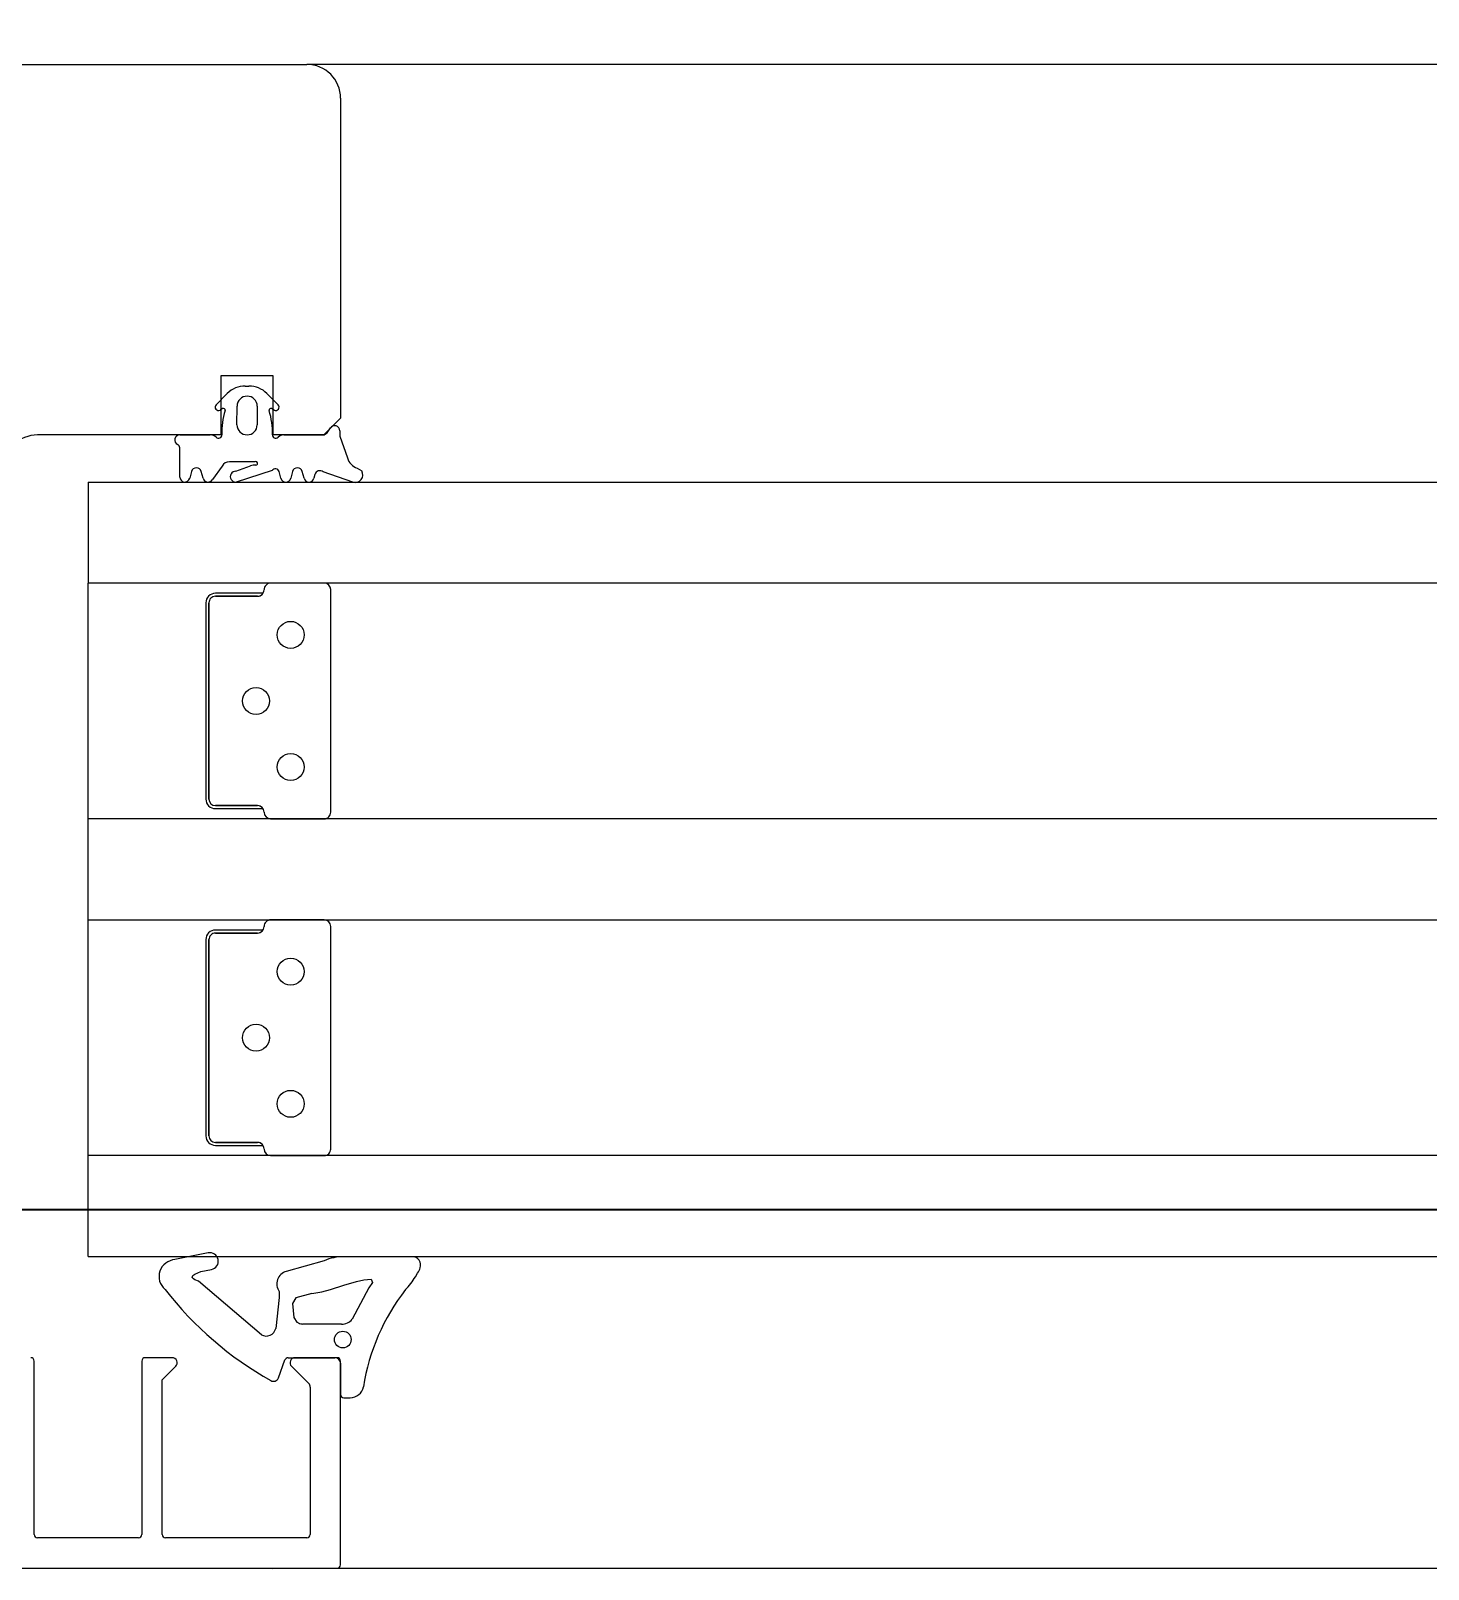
# Model space of a CAD drawing. Header units: centimetres. Extents: x 0.3 to 84.3, y 0.3 to 59.7.
# Drawn here: x 41.7132 to 41.8792, y 19.7313 to 19.914 of the extents above; entities that cross this region are included whole.
import ezdxf

# ---------------------------------------------------------------- set-up
doc = ezdxf.new("R2010")
doc.units = ezdxf.units.CM
for name, pattern in [('AUSGEZOGEN', [0]), ('PHANTOM', [63.50000000000001, 31.75, -6.35, 6.35, -6.35, 6.35, -6.35]), ('PUNKT', [6.35, 0, -6.35]), ('VERDECKT', [9.524999999999999, 6.35, -3.175])]:
    doc.linetypes.add(name, pattern=pattern)
for name, color, linetype, lineweight in [('Bodenplatte', 7, 'AUSGEZOGEN', 35), ('Decke', 7, 'AUSGEZOGEN', 35), ('Deckendaemmung', 7, 'AUSGEZOGEN', 25), ('Fenster', 7, 'AUSGEZOGEN', 35), ('Wand Beton bewehrt', 7, 'AUSGEZOGEN', 35)]:
    doc.layers.add(name, color=color, linetype=linetype, lineweight=lineweight)

msp = doc.modelspace()

# ---------------------------------------------------------------- linework, layer by layer
at = {"layer": 'Bodenplatte', "color": 92, "linetype": 'VERDECKT', "lineweight": 35, "true_color": 0x00c600}
msp.add_line((31.65999929904938, 19.77399946151478), (46.90999895818533, 19.77399946151478), dxfattribs=at)
at = {"layer": 'Decke', "color": 96, "linetype": 'PHANTOM', "lineweight": 35, "true_color": 0x006e00}
msp.add_line((31.65999929904933, 19.77399946151478), (46.90999895818533, 19.77399946151478), dxfattribs=at)
at = {"layer": 'Deckendaemmung', "color": 211, "linetype": 'AUSGEZOGEN', "lineweight": 25, "true_color": 0xff70ff}
msp.add_line((41.74186219011912, 19.73127070664217), (41.74186219011912, 19.73127070664217), dxfattribs=at)
at = {"layer": 'Fenster', "color": 7, "linetype": 'AUSGEZOGEN', "lineweight": 25}
for p, q in [((41.66700065190832, 19.90999880258319), (41.74600064946475, 19.90999894017751)), ((44.66800158526918, 19.90999896796729), (41.74600064946353, 19.90999965081819)), ((41.75000065634067, 19.90599894725202), (41.75000072272649, 19.86799894809261)), ((41.74200071418503, 19.87299893402833), (41.73580071432364, 19.87299892321521)), ((41.73580071432364, 19.87299892321521), (41.73580072653203, 19.86599892337168)), ((41.73867448892874, 19.87180190078407), (41.73912694381139, 19.87180158053057)), ((41.74200072639342, 19.86599893418479), (41.74200071418503, 19.87299893402833)), ((41.73521536327843, 19.86958222395929), (41.73655294260303, 19.87092158490059)), ((41.74124771946151, 19.87092159284512), (41.7425853033191, 19.86958223643074)), ((41.73599849313862, 19.86912667253809), (41.73569861672902, 19.86895329250724)), ((41.73770127341185, 19.867202332835), (41.73770274944366, 19.86941565016524)), ((41.74010233775628, 19.86940111559302), (41.74010093107095, 19.86720079870902)), ((41.74210205199704, 19.86895330334315), (41.74180217500061, 19.86912668235914)), ((41.75000072272649, 19.86799894809261), (41.74800072625931, 19.86599894464912)), ((41.74840228431546, 19.86625479925761), (41.74880923331833, 19.86683598481637)), ((41.74990072510949, 19.86649194715433), (41.74990072543984, 19.86629671246133)), ((41.74990072543984, 19.86629671246133), (41.7499007257695, 19.86610190305583)), ((41.73580072653203, 19.86599892337168), (41.7140007270193, 19.86599888535125)), ((41.73090070573029, 19.865998914283), (41.7345213684967, 19.86599892180971)), ((41.73090073469757, 19.86099891486143), (41.73090072893473, 19.86448239027223)), ((41.74800072625931, 19.86599894464912), (41.74200072639342, 19.86599893418479)), ((41.74327931022815, 19.86599893662997), (41.74791079349108, 19.86599894427027)), ((41.74991634907531, 19.86585240867644), (41.75083217653281, 19.86326095932723)), ((41.73982299489444, 19.8627989306472), (41.73679264693934, 19.8627989255193)), ((41.73229696517306, 19.86165227205816), (41.73208029042976, 19.86084362543384)), ((41.73367275361876, 19.86084362812862), (41.73345607613869, 19.86165227401962)), ((41.73592662240101, 19.86229892406491), (41.7347719245771, 19.86069892141896)), ((41.73757130025908, 19.86168853218583), (41.73931496248963, 19.86230680240423)), ((41.7418874913869, 19.8617542303703), (41.73758845749359, 19.86039892646104)), ((41.74292088727334, 19.86084364430904), (41.74270420979326, 19.86165229019994)), ((41.74429667298227, 19.86165229289473), (41.74407999823898, 19.86084364627045)), ((41.74567246142801, 19.86084364896524), (41.7454557839479, 19.86165229485614)), ((41.74695463119224, 19.86130291572409), (41.74683157239364, 19.8608436509267)), ((41.75147198698608, 19.86039895056875), (41.74793169899246, 19.86159705174946)), ((41.75198445644131, 19.86206166747039), (41.75251939759778, 19.86171629140554)), ((41.72000073679678, 19.86039889597151), (41.72000075766964, 19.84839889623972)), ((41.72000073679748, 19.86039849152121), (44.6940026780183, 19.86039789912116)), ((41.72000080637296, 19.82039889686562), (41.72000075766964, 19.84839889623972)), ((44.69400269889115, 19.84839789938943), (41.72000075767033, 19.84839849178952)), ((41.7480607570424, 19.84839894504744), (41.74170075718457, 19.84839893398484)), ((41.74078075930983, 19.84718893241161), (41.73514075943589, 19.84718892260134)), ((41.74014075995031, 19.84682893130644), (41.73514076006207, 19.8468289226094)), ((41.73514076006207, 19.8468289226094), (41.74014075995031, 19.84682893130644)), ((41.74078075935481, 19.84716306247601), (41.74078075930983, 19.84718893241161)), ((41.74092075855874, 19.84761893264554), (41.74092075855874, 19.84761893264554)), ((41.74884080437153, 19.82117894701264), (41.74884075838169, 19.84761894642161)), ((41.73400076144431, 19.8460489206439), (41.7340008019724, 19.8227489211648)), ((41.73436076143625, 19.84604892127014), (41.73436080196438, 19.82274892179098)), ((41.73436080196438, 19.82274892179098), (41.73436076143625, 19.84604892127014)), ((41.73514080330367, 19.82196892316511), (41.74014080319191, 19.82196893186215)), ((41.74014080319191, 19.82196893186215), (41.73514080330367, 19.82196892316511)), ((41.73514080392986, 19.82160892317321), (41.74078080380379, 19.82160893298342)), ((41.74078080380379, 19.82160893298342), (41.74078080375877, 19.82163480291906)), ((41.7409208045312, 19.82118893323637), (41.7409208045312, 19.82118893323637)), ((41.7200008272458, 19.80839889713393), (41.72000080637296, 19.82039889686562)), ((44.69400274759448, 19.82039790001537), (41.72000080637366, 19.82039849241538)), ((41.74170080588787, 19.82039893461074), (41.74806080574574, 19.82039894567334)), ((41.72000087594913, 19.78039889775978), (41.7200008272458, 19.80839889713393)), ((41.72000082724651, 19.80839849268364), (44.69400276846734, 19.80839790028358)), ((41.74806082661856, 19.80839894594156), (41.74170082676073, 19.80839893487897)), ((41.73400083102047, 19.80604892153811), (41.73400087154859, 19.78274892205891)), ((41.7343608310124, 19.80604892216429), (41.73436087154054, 19.7827489226851)), ((41.73436087154054, 19.7827489226851), (41.7343608310124, 19.80604892216429)), ((41.74078082888598, 19.80718893330573), (41.73514082901207, 19.80718892349556)), ((41.74014082952648, 19.8068289322006), (41.73514082963824, 19.8068289235036)), ((41.73514082963824, 19.8068289235036), (41.74014082952648, 19.8068289322006)), ((41.74078082893099, 19.80716306337008), (41.74078082888598, 19.80718893330573)), ((41.7409208281349, 19.80761893353966), (41.7409208281349, 19.80761893353966)), ((41.74884087394774, 19.78117894790676), (41.74884082795785, 19.80761894731573)), ((41.72000089682199, 19.76839889802801), (41.72000087594913, 19.78039889775978)), ((44.69400281717063, 19.78039790090943), (41.72000087594983, 19.78039849330953)), ((41.73514087287982, 19.78196892405927), (41.74014087276807, 19.78196893275627)), ((41.74014087276807, 19.78196893275627), (41.73514087287982, 19.78196892405927)), ((41.73514087350603, 19.78160892406736), (41.74078087337996, 19.78160893387753)), ((41.74078087337996, 19.78160893387753), (41.74078087333496, 19.78163480381318)), ((41.74092087410736, 19.78118893413044), (41.74092087410736, 19.78118893413044)), ((41.74170087546405, 19.78039893550486), (41.7480608753219, 19.78039894656746)), ((41.72000089682268, 19.76839849357776), (44.6940028380435, 19.7683979011777)), ((41.73428621723066, 19.76883503609507), (41.73033348548088, 19.76804039008044)), ((41.74804498871232, 19.76791785425294), (41.74355077502241, 19.76664544463511)), ((41.75852232353698, 19.76838935800252), (41.75037640981219, 19.76838934383346)), ((41.73238604953855, 19.76594009539099), (41.73246325674864, 19.76615065296042)), ((41.73253182538966, 19.76574952482052), (41.73238604953855, 19.76594009539099)), ((41.73246325674864, 19.76615065296042), (41.732692424639, 19.76632233819624)), ((41.732692424639, 19.76632233819624), (41.7334011787543, 19.76661709388532)), ((41.7334011787543, 19.76661709388532), (41.73468040455628, 19.76687426641793)), ((41.75889701899592, 19.76598793825079), (41.759163198334, 19.76642004704099)), ((41.73270704955299, 19.76564212205599), (41.73253182538966, 19.76574952482052)), ((41.73311617598346, 19.76549689769931), (41.73270704955299, 19.76564212205599)), ((41.74060129579976, 19.75912282809909), (41.73311617598346, 19.76549689769931)), ((41.74271873260376, 19.76425691876685), (41.7427187338693, 19.76352934810726)), ((41.74659045204666, 19.76401582344375), (41.74468576775953, 19.76348730646387)), ((41.74659230878572, 19.76401583010911), (41.7477736586868, 19.76422632026642)), ((41.7477736586868, 19.76422632026642), (41.74881138052349, 19.76451340808326)), ((41.74881138052349, 19.76451340808326), (41.75038610767296, 19.76499669081014)), ((41.75038610767296, 19.76499669081014), (41.75190609431556, 19.76544112383863)), ((41.75336472272087, 19.76470560182934), (41.75137321283583, 19.7609602536133)), ((41.75190609431556, 19.76544112383863), (41.7527845758264, 19.76565427301485)), ((41.7527845758264, 19.76565427301485), (41.75363460955982, 19.76570757636951)), ((41.75381130829275, 19.76533420037354), (41.75336472272087, 19.76470560182934)), ((41.75363460955982, 19.76570757636951), (41.75381130829275, 19.76533420037354)), ((41.7427187338693, 19.76352934810726), (41.74229870098603, 19.75986799156108)), ((41.74468576775953, 19.76348730646387), (41.74431246807058, 19.76283578847424)), ((41.74431246807058, 19.76283578847424), (41.74444979679075, 19.76117717001307)), ((41.74444979679075, 19.76117717001307), (41.74481865416352, 19.76060966495107)), ((41.74481865416352, 19.76060966495107), (41.7449896843658, 19.76052992856249)), ((41.7449896843658, 19.76052992856249), (41.74513886410278, 19.7604752384545)), ((41.74513886410278, 19.7604752384545), (41.74528383300552, 19.76043237762734)), ((41.74528383300552, 19.76043237762734), (41.74536945085088, 19.76041119899392)), ((41.74536945085088, 19.76041119899392), (41.74549179001093, 19.76038826609211)), ((41.75012482184183, 19.76038827776461), (41.74549179001114, 19.76038826609211)), ((41.71360095452187, 19.73539888932933), (41.71360091869017, 19.75599888845882)), ((41.72640100126648, 19.75599891032548), (41.72640103709821, 19.73539891159385)), ((41.73000100049026, 19.75639891657834), (41.72680100056181, 19.75639891101223)), ((41.7288010046972, 19.75375038598614), (41.73042526633111, 19.75537465327052)), ((41.74261960261066, 19.75398411613724), (41.74339923262855, 19.75612614439065)), ((41.74377510894841, 19.75638933238989), (41.74933852313605, 19.7563893420669)), ((41.74417673788628, 19.75537467799778), (41.74622526954113, 19.75332615346943)), ((41.74960100005215, 19.75639895147856), (41.7446010001639, 19.75639894278157)), ((41.75000091873758, 19.75572694876974), (41.75000092515756, 19.75203603489254)), ((41.75000104283252, 19.73179895191639), (41.75000100073895, 19.75599895218329)), ((41.7288010366178, 19.73539891576839), (41.7288010046972, 19.75375038598614)), ((41.74640100620648, 19.7529018897159), (41.74640103665118, 19.73539894638189)), ((41.75040092584441, 19.75163603559727), (41.75115330390148, 19.75163603690594)), ((41.72600103780295, 19.73499891090701), (41.71400095520872, 19.73499889003406)), ((41.74600103735585, 19.73499894569514), (41.72920103730462, 19.73499891647312)), ((41.60040093282363, 19.73139869171023), (41.74960104353725, 19.73139895122954)), ((41.74960104353725, 19.73139895122954), (44.66440281978517, 19.73139825585645))]:
    msp.add_line(p, q, dxfattribs=at)
for centre, radius in [((41.74408076782871, 19.84224893826207), 0.001599999964237213), ((41.73996078157511, 19.83439893127119), 0.001599999964237213), ((41.74408079513735, 19.82654893861294), 0.001599999964237213), ((41.7440808374049, 19.80224893915619), 0.001599999964237213), ((41.73996085115131, 19.79439893216531), 0.001599999964237213), ((41.74408086471351, 19.78654893950715), 0.001599999964237213), ((41.75026467281802, 19.75854373204992), 0.0009951991738439434)]:
    msp.add_circle(centre, radius, dxfattribs=at)
for centre, radius, start, end in [((41.74600065643011, 19.9059989402669), 0.003999999910593032, 0.0001000555691388138, 90.00009977110194), ((41.73867645025366, 19.86880057077878), 0.003001330646088998, 90.03744194245951, 135.0336595428225), ((41.73912499335574, 19.86880134499888), 0.003000236165644155, 44.96653436985611, 89.9627519701555), ((41.73890250445776, 19.86940192068946), 0.001199833568615641, 359.9615541389227, 179.3443605816128), ((41.73549836186602, 19.86929954722254), 0.0003999929225092771, 135.0325994352271, 300.0427492725863), ((41.74391237049818, 19.8663993458093), 0.008021383202948764, 161.7764378378498, 182.7210514083652), ((41.73609863826341, 19.86895357995458), 0.0001999752196213105, 346.7770126620443, 120.0521256801211), ((41.74170203046171, 19.86895358943674), 0.000199975219618, 59.94806823127073, 193.2231812514324), ((41.73388830687153, 19.86639932884654), 0.008021383202929644, 357.2798179767165, 18.22375607454521), ((41.74230230568816, 19.86929955873624), 0.0003999929225091269, 239.957444640637, 44.96759447738631), ((41.73890110639223, 19.86720805841209), 0.00119984664144861, 180.2734121510948, 359.6533282910281), ((41.74930072513249, 19.86649183981703), 0.0005999999865903835, 0.01024995334442176, 145.0000996554197), ((41.71400073399555, 19.8619988854406), 0.003999999910593032, 90.00009992712722, 180.000099927996), ((41.73090070697761, 19.86539891429633), 0.000599999986588471, 90.00011910846773, 246.4231941595008), ((41.73050072894365, 19.86448238959532), 0.0003999999910624642, 9.695876946011851e-05, 66.42319415990795), ((41.73452137018893, 19.86499892183205), 0.0009999999776518973, 45.62234219264383, 90.00009695592931), ((41.73550049788743, 19.86599955437754), 0.0003999845012336788, 225.6223425232079, 2.72105173913418), ((41.74230018082958, 19.86599956588665), 0.0003999845071054933, 177.2655964151571, 314.3778517199222), ((41.74327931192035, 19.86499893665231), 0.0009999999776539726, 90.00009695633642, 134.3778517197414), ((41.7479107925013, 19.86659894425683), 0.0005999999865911402, 270.0000945169273, 325.0000996544748), ((41.75190072572487, 19.86610190644018), 0.001999999955336423, 180.0000969550104, 187.1662544257485), ((41.73679264863155, 19.86179892554155), 0.0009999999776428021, 90.00009695674353, 150.0000969566377), ((41.73993777449995, 19.86261169796188), 0.0002196142897805106, 270.183357091368, 121.5096249560378), ((41.75246577231106, 19.86367731721229), 0.001685819994912878, 194.2986675815273, 253.4107559553338), ((41.73150073468415, 19.86099891587673), 0.0005999999865896489, 180.0000969550104, 345.0000969559886), ((41.73287652091864, 19.86149698161525), 0.0005999999865885807, 15.00009695633992, 165.0000969563164), ((41.73425230883879, 19.86099892053293), 0.0005999999865883179, 195.0000969561878, 330.0000969563124), ((41.73754904616959, 19.86104331911746), 0.0006455967380041498, 88.02459031163397, 273.4998742780526), ((41.73977245404829, 19.86128395517325), 0.001120497650215132, 81.47915525679048, 114.0976605985651), ((41.74227472058339, 19.86153397211018), 0.000445488666257836, 15.40211434108151, 150.3685246827774), ((41.7435004424934, 19.86099893671334), 0.0005999999865885974, 195.0000969563399, 345.0000969563163), ((41.74487622872786, 19.86149700245182), 0.000599999986592597, 15.00009695666764, 165.000096956492), ((41.74625201664804, 19.86099894136954), 0.0005999999865885974, 195.0000969561878, 345.000096956492), ((41.74753418693785, 19.86114762528118), 0.0005999999865881322, 48.5076452282693, 165.000096956492), ((41.75175423948068, 19.8612495988183), 0.000896252707212366, 251.6437063669982, 31.38025137858303), ((41.7417007585413, 19.84761893400222), 0.0007799999825662963, 90.0000996602529, 180.0000996613894), ((41.74806075839913, 19.84761894506482), 0.0007799999825662963, 9.966138939567454e-05, 90.00009966077484), ((41.7351407614188, 19.84604892262682), 0.001139999974518432, 90.00009966041772, 180.0000996613894), ((41.7351407614188, 19.84604892262682), 0.0007799999825662963, 90.00009966077484, 180.0000996613894), ((41.7351407614188, 19.84604892262682), 0.0007799999825653868, 90.00009966077484, 180.0000996613894), ((41.74014075859355, 19.847608931289), 0.0007799999825663531, 270.0000996602529, 9.966138939567454e-05), ((41.74014075859355, 19.847608931289), 0.0007799999825662963, 270.0000996602529, 325.1362617058203), ((41.73514080194693, 19.82274892314767), 0.001139999974518432, 180.0000996613894, 270.0000996604177), ((41.73514080194693, 19.82274892314767), 0.0007799999825653868, 180.0000996613894, 270.0000996602529), ((41.73514080194693, 19.82274892314767), 0.0007799999825662963, 180.0000996613894, 270.0000996602529), ((41.74014080454864, 19.82118893187953), 0.0007799999825662963, 9.966138939567454e-05, 90.00009966077484), ((41.74014080454864, 19.82118893187953), 0.0007799999825663253, 34.86393761502631, 90.00009966077484), ((41.74170080453115, 19.82117893459321), 0.0007799999825662963, 180.0000996613894, 270.0000996607748), ((41.74806080438898, 19.82117894565585), 0.0007799999825662963, 270.0000996602529, 9.966138939567454e-05), ((41.74170082811747, 19.80761893489634), 0.0007799999825662963, 90.0000996602529, 180.0000996613894), ((41.74806082797531, 19.80761894595898), 0.0007799999825662963, 9.966138939567454e-05, 90.00009966077484), ((41.73514083099498, 19.80604892352098), 0.001139999974518432, 90.00009966041772, 180.0000996613894), ((41.73514083099498, 19.80604892352098), 0.0007799999825662963, 90.00009966077484, 180.0000996613894), ((41.73514083099498, 19.80604892352098), 0.0007799999825653868, 90.00009966077484, 180.0000996613894), ((41.74014082816976, 19.80760893218311), 0.0007799999825663531, 270.0000996602529, 9.966138939567454e-05), ((41.74014082816976, 19.80760893218311), 0.0007799999825662963, 270.0000996602529, 325.1362617058203), ((41.73514087152311, 19.78274892404183), 0.001139999974518432, 180.0000996613894, 270.0000996604177), ((41.73514087152311, 19.78274892404183), 0.0007799999825653868, 180.0000996613894, 270.0000996602529), ((41.73514087152311, 19.78274892404183), 0.0007799999825662963, 180.0000996613894, 270.0000996602529), ((41.74014087412482, 19.78118893277373), 0.0007799999825644772, 9.966138939567454e-05, 90.00009966077484), ((41.74014087412482, 19.78118893277373), 0.0007799999825663253, 34.86393761502631, 90.00009966077484), ((41.74170087410735, 19.78117893548733), 0.0007799999825662963, 180.0000996613894, 270.0000996602529), ((41.74806087396518, 19.78117894655001), 0.0007799999825662963, 270.0000996602529, 9.966138939567454e-05), ((41.73043856667639, 19.76604315227132), 0.002000000230956684, 93.01174090117756, 229.8574028992246), ((41.7344833103277, 19.76785465114271), 0.001000000171806752, 281.367086655242, 101.3670205277209), ((41.75037642808155, 19.76238930460671), 0.006000039226772655, 90.00017445813592, 112.865592617575), ((41.75852232527637, 19.76738935802481), 0.0009999999776484742, 340.9742956928493, 90.00009966036772), ((41.74397141263123, 19.76515973180043), 0.001544110949683923, 105.8079710485827, 215.7804893140127), ((41.75154123691075, 19.77051910551972), 0.008639386951827381, 315.6166250434525, 328.3668996146375), ((41.75640361720704, 19.76811995108023), 0.003241135871724434, 328.3668996146482, 340.9742956928228), ((41.76209024419608, 19.79006154496514), 0.04168665193343189, 217.7951896515349, 240.7688147242396), ((41.77742595229429, 19.74910385482198), 0.0249961633308081, 142.0488377635554, 171.1541477385188), ((41.75015664984875, 19.7619671633548), 0.001579206360546857, 268.8451579256266, 320.3865447920321), ((41.74117762669462, 19.76011584434781), 0.00114814570972573, 239.8697996996474, 347.5332952415963), ((41.71320091869913, 19.75599888776305), 0.0003999999910607585, 9.9657732298288e-05, 90.00009966179262), ((41.72680100125754, 19.75599891102124), 0.0003999999910534824, 90.00009966077485, 180.0000996577323), ((41.73000100153391, 19.75579891659171), 0.0005999999865882603, 315.0000996606846, 90.00009966077484), ((41.74377510947645, 19.7559893369199), 0.0003999996110593226, 90.0000560602569, 160.0000691402943), ((41.74460100120754, 19.75579894279494), 0.0005999999865802238, 90.0000996594178, 225.0000996616442), ((41.74933852428825, 19.75572694761749), 0.0006623944493432686, 9.966504635886799e-05, 90.00005606058855), ((41.74960100074787, 19.75599895148747), 0.000399999991059849, 9.9657732298288e-05, 90.00009965975705), ((41.7420557866695, 19.75418932717102), 0.0005999999865888938, 237.4771678807421, 340.0001064601511), ((41.74580100621986, 19.75290188867215), 0.0005999999865899486, 9.966138939567454e-05, 45.0000996611644), ((41.75040092514865, 19.75203603558829), 0.0003999999910603037, 180.0000996577323, 270.0000996607748), ((41.75115330111845, 19.75323603687011), 0.001599999964237577, 270.0000996607748, 349.617277976228), ((41.71400095451298, 19.73539889002499), 0.0003999999910571205, 180.0000996577323, 270.0000996607748), ((41.72600103710717, 19.73539891089803), 0.0003999999910616679, 270.0000996607748, 9.9657732298288e-05), ((41.72920103660887, 19.73539891646409), 0.0003999999910516636, 180.0000996577323, 270.0000996607748), ((41.7460010366601, 19.73539894568616), 0.0003999999910675798, 270.0000996617926, 9.9657732298288e-05), ((41.74960104284148, 19.73179895122056), 0.0003999999910534824, 270.000099659757, 9.9657732298288e-05)]:
    msp.add_arc(centre, radius, start, end, dxfattribs=at)
at = {"layer": 'Wand Beton bewehrt', "color": 180, "linetype": 'PUNKT', "lineweight": 25}
for p, q in [((44.96999900154773, 19.91399945838521), (38.37999914884568, 19.91399945838521)), ((38.60999914370478, 19.77399946151445), (44.73999900668862, 19.77399946151445))]:
    msp.add_line(p, q, dxfattribs=at)

doc.saveas('drawing.dxf')
